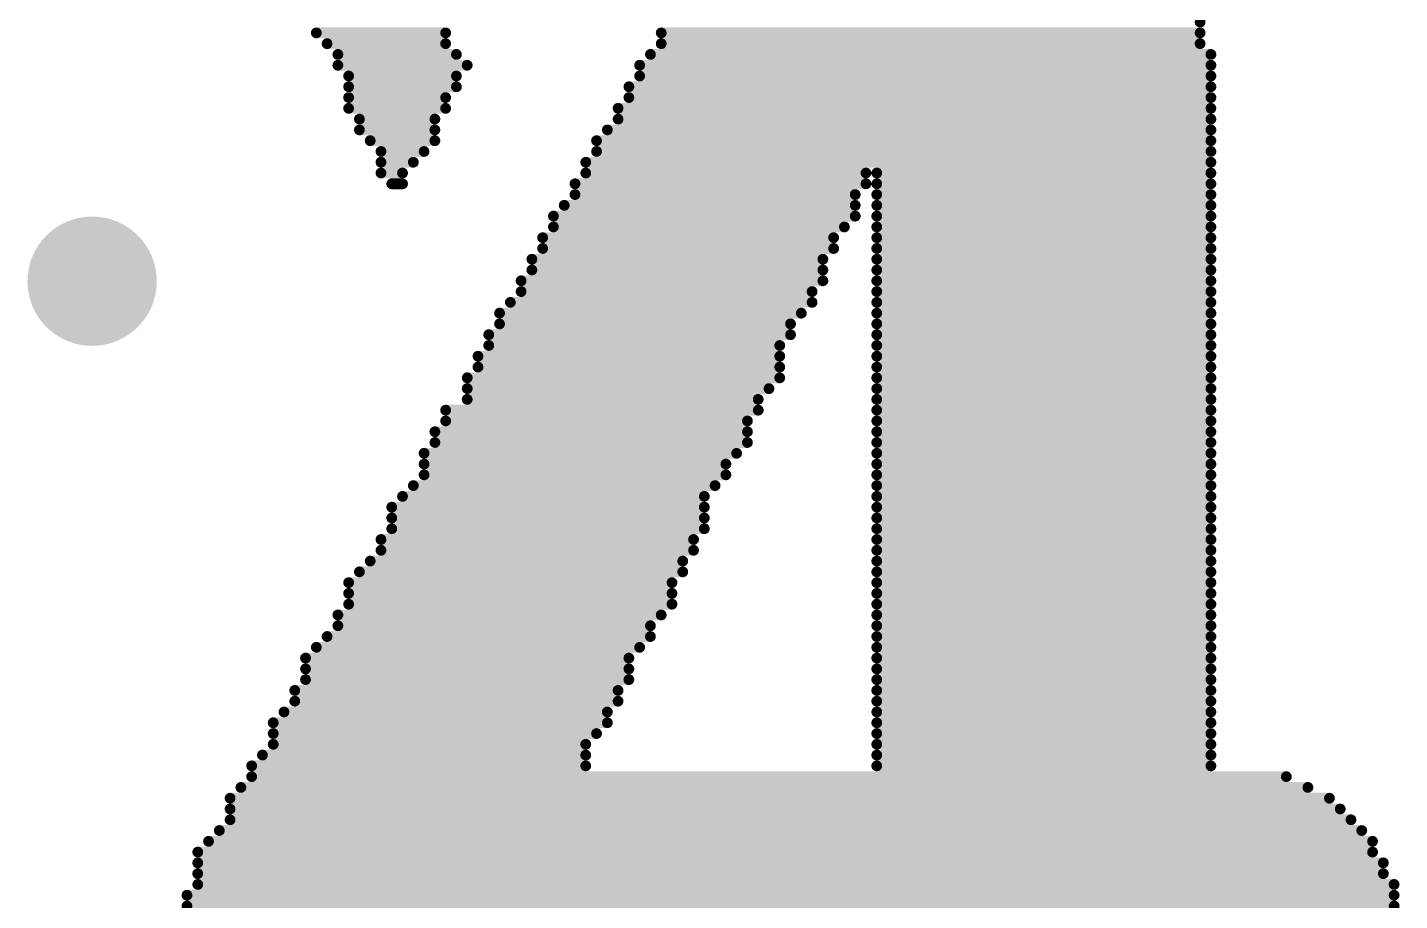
# Model space of a CAD drawing. Header units: inches. Extents: x 3.09 to 5.07, y 1.45 to 3.28.
# Drawn here: x 3.394 to 3.5213, y 1.5425 to 1.6235 of the extents above; entities that cross this region are included whole.
import ezdxf

# ---------------------------------------------------------------- set-up
doc = ezdxf.new("R2010")
doc.units = ezdxf.units.IN
doc.header["$MEASUREMENT"] = 0
doc.layers.add('TopOverlay', color=2, linetype='Continuous')
doc.layers.add('ViaHoleLayer', color=16, linetype='Continuous')

msp = doc.modelspace()

# ---------------------------------------------------------------- hatches: boundary and pattern name
at = {"layer": 'ViaHoleLayer'}
h = msp.add_hatch(color=16, dxfattribs=at)
edge = h.paths.add_edge_path()
edge.add_arc((3.4, 1.6), 0.006, 0, 360)
h = msp.add_hatch(color=16, dxfattribs=at)
edge = h.paths.add_edge_path()
edge.add_arc((3.48, 1.6), 0.006, 0, 360)

# ---------------------------------------------------------------- linework, layer by layer
at = {"layer": 'TopOverlay'}
for points in [[(3.50255, 1.62404, 0.0005, 0.0005, 1), (3.50305, 1.62404, 0.0005, 0.0005, 1)], [(3.42055, 1.62304, 0.0005, 0.0005, 1), (3.42105, 1.62304, 0.0005, 0.0005, 1)], [(3.43255, 1.62304, 0.0005, 0.0005, 1), (3.43305, 1.62304, 0.0005, 0.0005, 1)], [(3.45255, 1.62304, 0.0005, 0.0005, 1), (3.45305, 1.62304, 0.0005, 0.0005, 1)], [(3.50255, 1.62304, 0.0005, 0.0005, 1), (3.50305, 1.62304, 0.0005, 0.0005, 1)], [(3.42155, 1.62204, 0.0005, 0.0005, 1), (3.42205, 1.62204, 0.0005, 0.0005, 1)], [(3.43255, 1.62204, 0.0005, 0.0005, 1), (3.43305, 1.62204, 0.0005, 0.0005, 1)], [(3.45255, 1.62204, 0.0005, 0.0005, 1), (3.45305, 1.62204, 0.0005, 0.0005, 1)], [(3.50255, 1.62204, 0.0005, 0.0005, 1), (3.50305, 1.62204, 0.0005, 0.0005, 1)], [(3.42255, 1.62104, 0.0005, 0.0005, 1), (3.42305, 1.62104, 0.0005, 0.0005, 1)], [(3.43355, 1.62104, 0.0005, 0.0005, 1), (3.43405, 1.62104, 0.0005, 0.0005, 1)], [(3.45155, 1.62104, 0.0005, 0.0005, 1), (3.45205, 1.62104, 0.0005, 0.0005, 1)], [(3.50355, 1.62104, 0.0005, 0.0005, 1), (3.50405, 1.62104, 0.0005, 0.0005, 1)], [(3.42255, 1.62004, 0.0005, 0.0005, 1), (3.42305, 1.62004, 0.0005, 0.0005, 1)], [(3.42355, 1.61904, 0.0005, 0.0005, 1), (3.42405, 1.61904, 0.0005, 0.0005, 1)], [(3.43355, 1.61904, 0.0005, 0.0005, 1), (3.43405, 1.61904, 0.0005, 0.0005, 1)], [(3.43455, 1.62004, 0.0005, 0.0005, 1), (3.43505, 1.62004, 0.0005, 0.0005, 1)], [(3.45055, 1.62004, 0.0005, 0.0005, 1), (3.45105, 1.62004, 0.0005, 0.0005, 1)], [(3.45055, 1.61904, 0.0005, 0.0005, 1), (3.45105, 1.61904, 0.0005, 0.0005, 1)], [(3.50355, 1.62004, 0.0005, 0.0005, 1), (3.50405, 1.62004, 0.0005, 0.0005, 1)], [(3.50355, 1.61904, 0.0005, 0.0005, 1), (3.50405, 1.61904, 0.0005, 0.0005, 1)], [(3.42355, 1.61804, 0.0005, 0.0005, 1), (3.42405, 1.61804, 0.0005, 0.0005, 1)], [(3.43355, 1.61804, 0.0005, 0.0005, 1), (3.43405, 1.61804, 0.0005, 0.0005, 1)], [(3.44955, 1.61804, 0.0005, 0.0005, 1), (3.45005, 1.61804, 0.0005, 0.0005, 1)], [(3.50355, 1.61804, 0.0005, 0.0005, 1), (3.50405, 1.61804, 0.0005, 0.0005, 1)], [(3.42355, 1.61704, 0.0005, 0.0005, 1), (3.42405, 1.61704, 0.0005, 0.0005, 1)], [(3.43255, 1.61704, 0.0005, 0.0005, 1), (3.43305, 1.61704, 0.0005, 0.0005, 1)], [(3.44955, 1.61704, 0.0005, 0.0005, 1), (3.45005, 1.61704, 0.0005, 0.0005, 1)], [(3.50355, 1.61704, 0.0005, 0.0005, 1), (3.50405, 1.61704, 0.0005, 0.0005, 1)], [(3.42355, 1.61604, 0.0005, 0.0005, 1), (3.42405, 1.61604, 0.0005, 0.0005, 1)], [(3.42455, 1.61504, 0.0005, 0.0005, 1), (3.42505, 1.61504, 0.0005, 0.0005, 1)], [(3.43155, 1.61504, 0.0005, 0.0005, 1), (3.43205, 1.61504, 0.0005, 0.0005, 1)], [(3.43255, 1.61604, 0.0005, 0.0005, 1), (3.43305, 1.61604, 0.0005, 0.0005, 1)], [(3.44855, 1.61604, 0.0005, 0.0005, 1), (3.44905, 1.61604, 0.0005, 0.0005, 1)], [(3.44855, 1.61504, 0.0005, 0.0005, 1), (3.44905, 1.61504, 0.0005, 0.0005, 1)], [(3.50355, 1.61604, 0.0005, 0.0005, 1), (3.50405, 1.61604, 0.0005, 0.0005, 1)], [(3.50355, 1.61504, 0.0005, 0.0005, 1), (3.50405, 1.61504, 0.0005, 0.0005, 1)], [(3.42455, 1.61404, 0.0005, 0.0005, 1), (3.42505, 1.61404, 0.0005, 0.0005, 1)], [(3.43155, 1.61404, 0.0005, 0.0005, 1), (3.43205, 1.61404, 0.0005, 0.0005, 1)], [(3.44755, 1.61404, 0.0005, 0.0005, 1), (3.44805, 1.61404, 0.0005, 0.0005, 1)], [(3.50355, 1.61404, 0.0005, 0.0005, 1), (3.50405, 1.61404, 0.0005, 0.0005, 1)], [(3.42555, 1.61304, 0.0005, 0.0005, 1), (3.42605, 1.61304, 0.0005, 0.0005, 1)], [(3.43155, 1.61304, 0.0005, 0.0005, 1), (3.43205, 1.61304, 0.0005, 0.0005, 1)], [(3.44655, 1.61304, 0.0005, 0.0005, 1), (3.44705, 1.61304, 0.0005, 0.0005, 1)], [(3.50355, 1.61304, 0.0005, 0.0005, 1), (3.50405, 1.61304, 0.0005, 0.0005, 1)], [(3.42655, 1.61204, 0.0005, 0.0005, 1), (3.42705, 1.61204, 0.0005, 0.0005, 1)], [(3.43055, 1.61204, 0.0005, 0.0005, 1), (3.43105, 1.61204, 0.0005, 0.0005, 1)], [(3.44655, 1.61204, 0.0005, 0.0005, 1), (3.44705, 1.61204, 0.0005, 0.0005, 1)], [(3.50355, 1.61204, 0.0005, 0.0005, 1), (3.50405, 1.61204, 0.0005, 0.0005, 1)], [(3.42655, 1.61104, 0.0005, 0.0005, 1), (3.42705, 1.61104, 0.0005, 0.0005, 1)], [(3.42655, 1.61004, 0.0005, 0.0005, 1), (3.42705, 1.61004, 0.0005, 0.0005, 1)], [(3.42855, 1.61004, 0.0005, 0.0005, 1), (3.42905, 1.61004, 0.0005, 0.0005, 1)], [(3.42955, 1.61104, 0.0005, 0.0005, 1), (3.43005, 1.61104, 0.0005, 0.0005, 1)], [(3.44555, 1.61104, 0.0005, 0.0005, 1), (3.44605, 1.61104, 0.0005, 0.0005, 1)], [(3.44555, 1.61004, 0.0005, 0.0005, 1), (3.44605, 1.61004, 0.0005, 0.0005, 1)], [(3.47155, 1.61004, 0.0005, 0.0005, 1), (3.47205, 1.61004, 0.0005, 0.0005, 1)], [(3.47255, 1.61004, 0.0005, 0.0005, 1), (3.47305, 1.61004, 0.0005, 0.0005, 1)], [(3.50355, 1.61104, 0.0005, 0.0005, 1), (3.50405, 1.61104, 0.0005, 0.0005, 1)], [(3.50355, 1.61004, 0.0005, 0.0005, 1), (3.50405, 1.61004, 0.0005, 0.0005, 1)], [(3.42755, 1.60904, 0.0005, 0.0005, 1), (3.42805, 1.60904, 0.0005, 0.0005, 1)], [(3.42855, 1.60904, 0.0005, 0.0005, 1), (3.42905, 1.60904, 0.0005, 0.0005, 1)], [(3.44455, 1.60904, 0.0005, 0.0005, 1), (3.44505, 1.60904, 0.0005, 0.0005, 1)], [(3.47155, 1.60904, 0.0005, 0.0005, 1), (3.47205, 1.60904, 0.0005, 0.0005, 1)], [(3.47255, 1.60904, 0.0005, 0.0005, 1), (3.47305, 1.60904, 0.0005, 0.0005, 1)], [(3.50355, 1.60904, 0.0005, 0.0005, 1), (3.50405, 1.60904, 0.0005, 0.0005, 1)], [(3.44455, 1.60804, 0.0005, 0.0005, 1), (3.44505, 1.60804, 0.0005, 0.0005, 1)], [(3.47055, 1.60804, 0.0005, 0.0005, 1), (3.47105, 1.60804, 0.0005, 0.0005, 1)], [(3.47255, 1.60804, 0.0005, 0.0005, 1), (3.47305, 1.60804, 0.0005, 0.0005, 1)], [(3.50355, 1.60804, 0.0005, 0.0005, 1), (3.50405, 1.60804, 0.0005, 0.0005, 1)], [(3.44355, 1.60704, 0.0005, 0.0005, 1), (3.44405, 1.60704, 0.0005, 0.0005, 1)], [(3.47055, 1.60704, 0.0005, 0.0005, 1), (3.47105, 1.60704, 0.0005, 0.0005, 1)], [(3.47255, 1.60704, 0.0005, 0.0005, 1), (3.47305, 1.60704, 0.0005, 0.0005, 1)], [(3.50355, 1.60704, 0.0005, 0.0005, 1), (3.50405, 1.60704, 0.0005, 0.0005, 1)], [(3.44255, 1.60604, 0.0005, 0.0005, 1), (3.44305, 1.60604, 0.0005, 0.0005, 1)], [(3.44255, 1.60504, 0.0005, 0.0005, 1), (3.44305, 1.60504, 0.0005, 0.0005, 1)], [(3.46955, 1.60504, 0.0005, 0.0005, 1), (3.47005, 1.60504, 0.0005, 0.0005, 1)], [(3.47055, 1.60604, 0.0005, 0.0005, 1), (3.47105, 1.60604, 0.0005, 0.0005, 1)], [(3.47255, 1.60604, 0.0005, 0.0005, 1), (3.47305, 1.60604, 0.0005, 0.0005, 1)], [(3.47255, 1.60504, 0.0005, 0.0005, 1), (3.47305, 1.60504, 0.0005, 0.0005, 1)], [(3.50355, 1.60604, 0.0005, 0.0005, 1), (3.50405, 1.60604, 0.0005, 0.0005, 1)], [(3.50355, 1.60504, 0.0005, 0.0005, 1), (3.50405, 1.60504, 0.0005, 0.0005, 1)], [(3.44155, 1.60404, 0.0005, 0.0005, 1), (3.44205, 1.60404, 0.0005, 0.0005, 1)], [(3.46855, 1.60404, 0.0005, 0.0005, 1), (3.46905, 1.60404, 0.0005, 0.0005, 1)], [(3.47255, 1.60404, 0.0005, 0.0005, 1), (3.47305, 1.60404, 0.0005, 0.0005, 1)], [(3.50355, 1.60404, 0.0005, 0.0005, 1), (3.50405, 1.60404, 0.0005, 0.0005, 1)], [(3.44155, 1.60304, 0.0005, 0.0005, 1), (3.44205, 1.60304, 0.0005, 0.0005, 1)], [(3.46855, 1.60304, 0.0005, 0.0005, 1), (3.46905, 1.60304, 0.0005, 0.0005, 1)], [(3.47255, 1.60304, 0.0005, 0.0005, 1), (3.47305, 1.60304, 0.0005, 0.0005, 1)], [(3.50355, 1.60304, 0.0005, 0.0005, 1), (3.50405, 1.60304, 0.0005, 0.0005, 1)], [(3.44055, 1.60204, 0.0005, 0.0005, 1), (3.44105, 1.60204, 0.0005, 0.0005, 1)], [(3.44055, 1.60104, 0.0005, 0.0005, 1), (3.44105, 1.60104, 0.0005, 0.0005, 1)], [(3.46755, 1.60204, 0.0005, 0.0005, 1), (3.46805, 1.60204, 0.0005, 0.0005, 1)], [(3.46755, 1.60104, 0.0005, 0.0005, 1), (3.46805, 1.60104, 0.0005, 0.0005, 1)], [(3.47255, 1.60204, 0.0005, 0.0005, 1), (3.47305, 1.60204, 0.0005, 0.0005, 1)], [(3.47255, 1.60104, 0.0005, 0.0005, 1), (3.47305, 1.60104, 0.0005, 0.0005, 1)], [(3.50355, 1.60204, 0.0005, 0.0005, 1), (3.50405, 1.60204, 0.0005, 0.0005, 1)], [(3.50355, 1.60104, 0.0005, 0.0005, 1), (3.50405, 1.60104, 0.0005, 0.0005, 1)], [(3.43955, 1.60004, 0.0005, 0.0005, 1), (3.44005, 1.60004, 0.0005, 0.0005, 1)], [(3.46755, 1.60004, 0.0005, 0.0005, 1), (3.46805, 1.60004, 0.0005, 0.0005, 1)], [(3.47255, 1.60004, 0.0005, 0.0005, 1), (3.47305, 1.60004, 0.0005, 0.0005, 1)], [(3.50355, 1.60004, 0.0005, 0.0005, 1), (3.50405, 1.60004, 0.0005, 0.0005, 1)], [(3.43955, 1.59904, 0.0005, 0.0005, 1), (3.44005, 1.59904, 0.0005, 0.0005, 1)], [(3.46655, 1.59904, 0.0005, 0.0005, 1), (3.46705, 1.59904, 0.0005, 0.0005, 1)], [(3.47255, 1.59904, 0.0005, 0.0005, 1), (3.47305, 1.59904, 0.0005, 0.0005, 1)], [(3.50355, 1.59904, 0.0005, 0.0005, 1), (3.50405, 1.59904, 0.0005, 0.0005, 1)], [(3.43855, 1.59804, 0.0005, 0.0005, 1), (3.43905, 1.59804, 0.0005, 0.0005, 1)], [(3.46655, 1.59804, 0.0005, 0.0005, 1), (3.46705, 1.59804, 0.0005, 0.0005, 1)], [(3.47255, 1.59804, 0.0005, 0.0005, 1), (3.47305, 1.59804, 0.0005, 0.0005, 1)], [(3.50355, 1.59804, 0.0005, 0.0005, 1), (3.50405, 1.59804, 0.0005, 0.0005, 1)], [(3.43755, 1.59704, 0.0005, 0.0005, 1), (3.43805, 1.59704, 0.0005, 0.0005, 1)], [(3.43755, 1.59604, 0.0005, 0.0005, 1), (3.43805, 1.59604, 0.0005, 0.0005, 1)], [(3.46455, 1.59604, 0.0005, 0.0005, 1), (3.46505, 1.59604, 0.0005, 0.0005, 1)], [(3.46555, 1.59704, 0.0005, 0.0005, 1), (3.46605, 1.59704, 0.0005, 0.0005, 1)], [(3.47255, 1.59704, 0.0005, 0.0005, 1), (3.47305, 1.59704, 0.0005, 0.0005, 1)], [(3.47255, 1.59604, 0.0005, 0.0005, 1), (3.47305, 1.59604, 0.0005, 0.0005, 1)], [(3.50355, 1.59704, 0.0005, 0.0005, 1), (3.50405, 1.59704, 0.0005, 0.0005, 1)], [(3.50355, 1.59604, 0.0005, 0.0005, 1), (3.50405, 1.59604, 0.0005, 0.0005, 1)], [(3.43655, 1.59504, 0.0005, 0.0005, 1), (3.43705, 1.59504, 0.0005, 0.0005, 1)], [(3.46455, 1.59504, 0.0005, 0.0005, 1), (3.46505, 1.59504, 0.0005, 0.0005, 1)], [(3.47255, 1.59504, 0.0005, 0.0005, 1), (3.47305, 1.59504, 0.0005, 0.0005, 1)], [(3.50355, 1.59504, 0.0005, 0.0005, 1), (3.50405, 1.59504, 0.0005, 0.0005, 1)], [(3.43655, 1.59404, 0.0005, 0.0005, 1), (3.43705, 1.59404, 0.0005, 0.0005, 1)], [(3.46355, 1.59404, 0.0005, 0.0005, 1), (3.46405, 1.59404, 0.0005, 0.0005, 1)], [(3.47255, 1.59404, 0.0005, 0.0005, 1), (3.47305, 1.59404, 0.0005, 0.0005, 1)], [(3.50355, 1.59404, 0.0005, 0.0005, 1), (3.50405, 1.59404, 0.0005, 0.0005, 1)], [(3.43555, 1.59304, 0.0005, 0.0005, 1), (3.43605, 1.59304, 0.0005, 0.0005, 1)], [(3.46355, 1.59304, 0.0005, 0.0005, 1), (3.46405, 1.59304, 0.0005, 0.0005, 1)], [(3.47255, 1.59304, 0.0005, 0.0005, 1), (3.47305, 1.59304, 0.0005, 0.0005, 1)], [(3.50355, 1.59304, 0.0005, 0.0005, 1), (3.50405, 1.59304, 0.0005, 0.0005, 1)], [(3.43455, 1.59104, 0.0005, 0.0005, 1), (3.43505, 1.59104, 0.0005, 0.0005, 1)], [(3.43555, 1.59204, 0.0005, 0.0005, 1), (3.43605, 1.59204, 0.0005, 0.0005, 1)], [(3.46355, 1.59204, 0.0005, 0.0005, 1), (3.46405, 1.59204, 0.0005, 0.0005, 1)], [(3.46355, 1.59104, 0.0005, 0.0005, 1), (3.46405, 1.59104, 0.0005, 0.0005, 1)], [(3.47255, 1.59204, 0.0005, 0.0005, 1), (3.47305, 1.59204, 0.0005, 0.0005, 1)], [(3.47255, 1.59104, 0.0005, 0.0005, 1), (3.47305, 1.59104, 0.0005, 0.0005, 1)], [(3.50355, 1.59204, 0.0005, 0.0005, 1), (3.50405, 1.59204, 0.0005, 0.0005, 1)], [(3.50355, 1.59104, 0.0005, 0.0005, 1), (3.50405, 1.59104, 0.0005, 0.0005, 1)], [(3.43455, 1.59004, 0.0005, 0.0005, 1), (3.43505, 1.59004, 0.0005, 0.0005, 1)], [(3.46255, 1.59004, 0.0005, 0.0005, 1), (3.46305, 1.59004, 0.0005, 0.0005, 1)], [(3.47255, 1.59004, 0.0005, 0.0005, 1), (3.47305, 1.59004, 0.0005, 0.0005, 1)], [(3.50355, 1.59004, 0.0005, 0.0005, 1), (3.50405, 1.59004, 0.0005, 0.0005, 1)], [(3.43455, 1.58904, 0.0005, 0.0005, 1), (3.43505, 1.58904, 0.0005, 0.0005, 1)], [(3.46155, 1.58904, 0.0005, 0.0005, 1), (3.46205, 1.58904, 0.0005, 0.0005, 1)], [(3.47255, 1.58904, 0.0005, 0.0005, 1), (3.47305, 1.58904, 0.0005, 0.0005, 1)], [(3.50355, 1.58904, 0.0005, 0.0005, 1), (3.50405, 1.58904, 0.0005, 0.0005, 1)], [(3.43255, 1.58804, 0.0005, 0.0005, 1), (3.43305, 1.58804, 0.0005, 0.0005, 1)], [(3.43255, 1.58704, 0.0005, 0.0005, 1), (3.43305, 1.58704, 0.0005, 0.0005, 1)], [(3.46055, 1.58704, 0.0005, 0.0005, 1), (3.46105, 1.58704, 0.0005, 0.0005, 1)], [(3.46155, 1.58804, 0.0005, 0.0005, 1), (3.46205, 1.58804, 0.0005, 0.0005, 1)], [(3.47255, 1.58804, 0.0005, 0.0005, 1), (3.47305, 1.58804, 0.0005, 0.0005, 1)], [(3.47255, 1.58704, 0.0005, 0.0005, 1), (3.47305, 1.58704, 0.0005, 0.0005, 1)], [(3.50355, 1.58804, 0.0005, 0.0005, 1), (3.50405, 1.58804, 0.0005, 0.0005, 1)], [(3.50355, 1.58704, 0.0005, 0.0005, 1), (3.50405, 1.58704, 0.0005, 0.0005, 1)], [(3.43155, 1.58604, 0.0005, 0.0005, 1), (3.43205, 1.58604, 0.0005, 0.0005, 1)], [(3.46055, 1.58604, 0.0005, 0.0005, 1), (3.46105, 1.58604, 0.0005, 0.0005, 1)], [(3.47255, 1.58604, 0.0005, 0.0005, 1), (3.47305, 1.58604, 0.0005, 0.0005, 1)], [(3.50355, 1.58604, 0.0005, 0.0005, 1), (3.50405, 1.58604, 0.0005, 0.0005, 1)], [(3.43155, 1.58504, 0.0005, 0.0005, 1), (3.43205, 1.58504, 0.0005, 0.0005, 1)], [(3.46055, 1.58504, 0.0005, 0.0005, 1), (3.46105, 1.58504, 0.0005, 0.0005, 1)], [(3.47255, 1.58504, 0.0005, 0.0005, 1), (3.47305, 1.58504, 0.0005, 0.0005, 1)], [(3.50355, 1.58504, 0.0005, 0.0005, 1), (3.50405, 1.58504, 0.0005, 0.0005, 1)], [(3.43055, 1.58404, 0.0005, 0.0005, 1), (3.43105, 1.58404, 0.0005, 0.0005, 1)], [(3.45955, 1.58404, 0.0005, 0.0005, 1), (3.46005, 1.58404, 0.0005, 0.0005, 1)], [(3.47255, 1.58404, 0.0005, 0.0005, 1), (3.47305, 1.58404, 0.0005, 0.0005, 1)], [(3.50355, 1.58404, 0.0005, 0.0005, 1), (3.50405, 1.58404, 0.0005, 0.0005, 1)], [(3.43055, 1.58304, 0.0005, 0.0005, 1), (3.43105, 1.58304, 0.0005, 0.0005, 1)], [(3.43055, 1.58204, 0.0005, 0.0005, 1), (3.43105, 1.58204, 0.0005, 0.0005, 1)], [(3.45855, 1.58304, 0.0005, 0.0005, 1), (3.45905, 1.58304, 0.0005, 0.0005, 1)], [(3.45855, 1.58204, 0.0005, 0.0005, 1), (3.45905, 1.58204, 0.0005, 0.0005, 1)], [(3.47255, 1.58304, 0.0005, 0.0005, 1), (3.47305, 1.58304, 0.0005, 0.0005, 1)], [(3.47255, 1.58204, 0.0005, 0.0005, 1), (3.47305, 1.58204, 0.0005, 0.0005, 1)], [(3.50355, 1.58304, 0.0005, 0.0005, 1), (3.50405, 1.58304, 0.0005, 0.0005, 1)], [(3.50355, 1.58204, 0.0005, 0.0005, 1), (3.50405, 1.58204, 0.0005, 0.0005, 1)], [(3.42955, 1.58104, 0.0005, 0.0005, 1), (3.43005, 1.58104, 0.0005, 0.0005, 1)], [(3.45755, 1.58104, 0.0005, 0.0005, 1), (3.45805, 1.58104, 0.0005, 0.0005, 1)], [(3.47255, 1.58104, 0.0005, 0.0005, 1), (3.47305, 1.58104, 0.0005, 0.0005, 1)], [(3.50355, 1.58104, 0.0005, 0.0005, 1), (3.50405, 1.58104, 0.0005, 0.0005, 1)], [(3.42855, 1.58004, 0.0005, 0.0005, 1), (3.42905, 1.58004, 0.0005, 0.0005, 1)], [(3.45655, 1.58004, 0.0005, 0.0005, 1), (3.45705, 1.58004, 0.0005, 0.0005, 1)], [(3.47255, 1.58004, 0.0005, 0.0005, 1), (3.47305, 1.58004, 0.0005, 0.0005, 1)], [(3.50355, 1.58004, 0.0005, 0.0005, 1), (3.50405, 1.58004, 0.0005, 0.0005, 1)], [(3.42755, 1.57904, 0.0005, 0.0005, 1), (3.42805, 1.57904, 0.0005, 0.0005, 1)], [(3.45655, 1.57904, 0.0005, 0.0005, 1), (3.45705, 1.57904, 0.0005, 0.0005, 1)], [(3.47255, 1.57904, 0.0005, 0.0005, 1), (3.47305, 1.57904, 0.0005, 0.0005, 1)], [(3.50355, 1.57904, 0.0005, 0.0005, 1), (3.50405, 1.57904, 0.0005, 0.0005, 1)], [(3.42755, 1.57804, 0.0005, 0.0005, 1), (3.42805, 1.57804, 0.0005, 0.0005, 1)], [(3.42755, 1.57704, 0.0005, 0.0005, 1), (3.42805, 1.57704, 0.0005, 0.0005, 1)], [(3.45655, 1.57804, 0.0005, 0.0005, 1), (3.45705, 1.57804, 0.0005, 0.0005, 1)], [(3.45655, 1.57704, 0.0005, 0.0005, 1), (3.45705, 1.57704, 0.0005, 0.0005, 1)], [(3.47255, 1.57804, 0.0005, 0.0005, 1), (3.47305, 1.57804, 0.0005, 0.0005, 1)], [(3.47255, 1.57704, 0.0005, 0.0005, 1), (3.47305, 1.57704, 0.0005, 0.0005, 1)], [(3.50355, 1.57804, 0.0005, 0.0005, 1), (3.50405, 1.57804, 0.0005, 0.0005, 1)], [(3.50355, 1.57704, 0.0005, 0.0005, 1), (3.50405, 1.57704, 0.0005, 0.0005, 1)], [(3.42655, 1.57604, 0.0005, 0.0005, 1), (3.42705, 1.57604, 0.0005, 0.0005, 1)], [(3.45555, 1.57604, 0.0005, 0.0005, 1), (3.45605, 1.57604, 0.0005, 0.0005, 1)], [(3.47255, 1.57604, 0.0005, 0.0005, 1), (3.47305, 1.57604, 0.0005, 0.0005, 1)], [(3.50355, 1.57604, 0.0005, 0.0005, 1), (3.50405, 1.57604, 0.0005, 0.0005, 1)], [(3.42655, 1.57504, 0.0005, 0.0005, 1), (3.42705, 1.57504, 0.0005, 0.0005, 1)], [(3.45555, 1.57504, 0.0005, 0.0005, 1), (3.45605, 1.57504, 0.0005, 0.0005, 1)], [(3.47255, 1.57504, 0.0005, 0.0005, 1), (3.47305, 1.57504, 0.0005, 0.0005, 1)], [(3.50355, 1.57504, 0.0005, 0.0005, 1), (3.50405, 1.57504, 0.0005, 0.0005, 1)], [(3.42455, 1.57304, 0.0005, 0.0005, 1), (3.42505, 1.57304, 0.0005, 0.0005, 1)], [(3.42555, 1.57404, 0.0005, 0.0005, 1), (3.42605, 1.57404, 0.0005, 0.0005, 1)], [(3.45455, 1.57404, 0.0005, 0.0005, 1), (3.45505, 1.57404, 0.0005, 0.0005, 1)], [(3.45455, 1.57304, 0.0005, 0.0005, 1), (3.45505, 1.57304, 0.0005, 0.0005, 1)], [(3.47255, 1.57404, 0.0005, 0.0005, 1), (3.47305, 1.57404, 0.0005, 0.0005, 1)], [(3.47255, 1.57304, 0.0005, 0.0005, 1), (3.47305, 1.57304, 0.0005, 0.0005, 1)], [(3.50355, 1.57404, 0.0005, 0.0005, 1), (3.50405, 1.57404, 0.0005, 0.0005, 1)], [(3.50355, 1.57304, 0.0005, 0.0005, 1), (3.50405, 1.57304, 0.0005, 0.0005, 1)], [(3.42355, 1.57204, 0.0005, 0.0005, 1), (3.42405, 1.57204, 0.0005, 0.0005, 1)], [(3.45355, 1.57204, 0.0005, 0.0005, 1), (3.45405, 1.57204, 0.0005, 0.0005, 1)], [(3.47255, 1.57204, 0.0005, 0.0005, 1), (3.47305, 1.57204, 0.0005, 0.0005, 1)], [(3.50355, 1.57204, 0.0005, 0.0005, 1), (3.50405, 1.57204, 0.0005, 0.0005, 1)], [(3.42355, 1.57104, 0.0005, 0.0005, 1), (3.42405, 1.57104, 0.0005, 0.0005, 1)], [(3.45355, 1.57104, 0.0005, 0.0005, 1), (3.45405, 1.57104, 0.0005, 0.0005, 1)], [(3.47255, 1.57104, 0.0005, 0.0005, 1), (3.47305, 1.57104, 0.0005, 0.0005, 1)], [(3.50355, 1.57104, 0.0005, 0.0005, 1), (3.50405, 1.57104, 0.0005, 0.0005, 1)], [(3.42355, 1.57004, 0.0005, 0.0005, 1), (3.42405, 1.57004, 0.0005, 0.0005, 1)], [(3.45355, 1.57004, 0.0005, 0.0005, 1), (3.45405, 1.57004, 0.0005, 0.0005, 1)], [(3.47255, 1.57004, 0.0005, 0.0005, 1), (3.47305, 1.57004, 0.0005, 0.0005, 1)], [(3.50355, 1.57004, 0.0005, 0.0005, 1), (3.50405, 1.57004, 0.0005, 0.0005, 1)], [(3.42255, 1.56904, 0.0005, 0.0005, 1), (3.42305, 1.56904, 0.0005, 0.0005, 1)], [(3.42255, 1.56804, 0.0005, 0.0005, 1), (3.42305, 1.56804, 0.0005, 0.0005, 1)], [(3.45155, 1.56804, 0.0005, 0.0005, 1), (3.45205, 1.56804, 0.0005, 0.0005, 1)], [(3.45255, 1.56904, 0.0005, 0.0005, 1), (3.45305, 1.56904, 0.0005, 0.0005, 1)], [(3.47255, 1.56904, 0.0005, 0.0005, 1), (3.47305, 1.56904, 0.0005, 0.0005, 1)], [(3.47255, 1.56804, 0.0005, 0.0005, 1), (3.47305, 1.56804, 0.0005, 0.0005, 1)], [(3.50355, 1.56904, 0.0005, 0.0005, 1), (3.50405, 1.56904, 0.0005, 0.0005, 1)], [(3.50355, 1.56804, 0.0005, 0.0005, 1), (3.50405, 1.56804, 0.0005, 0.0005, 1)], [(3.42155, 1.56704, 0.0005, 0.0005, 1), (3.42205, 1.56704, 0.0005, 0.0005, 1)], [(3.45155, 1.56704, 0.0005, 0.0005, 1), (3.45205, 1.56704, 0.0005, 0.0005, 1)], [(3.47255, 1.56704, 0.0005, 0.0005, 1), (3.47305, 1.56704, 0.0005, 0.0005, 1)], [(3.50355, 1.56704, 0.0005, 0.0005, 1), (3.50405, 1.56704, 0.0005, 0.0005, 1)], [(3.42055, 1.56604, 0.0005, 0.0005, 1), (3.42105, 1.56604, 0.0005, 0.0005, 1)], [(3.45055, 1.56604, 0.0005, 0.0005, 1), (3.45105, 1.56604, 0.0005, 0.0005, 1)], [(3.47255, 1.56604, 0.0005, 0.0005, 1), (3.47305, 1.56604, 0.0005, 0.0005, 1)], [(3.50355, 1.56604, 0.0005, 0.0005, 1), (3.50405, 1.56604, 0.0005, 0.0005, 1)], [(3.41955, 1.56504, 0.0005, 0.0005, 1), (3.42005, 1.56504, 0.0005, 0.0005, 1)], [(3.44955, 1.56504, 0.0005, 0.0005, 1), (3.45005, 1.56504, 0.0005, 0.0005, 1)], [(3.47255, 1.56504, 0.0005, 0.0005, 1), (3.47305, 1.56504, 0.0005, 0.0005, 1)], [(3.50355, 1.56504, 0.0005, 0.0005, 1), (3.50405, 1.56504, 0.0005, 0.0005, 1)], [(3.41955, 1.56404, 0.0005, 0.0005, 1), (3.42005, 1.56404, 0.0005, 0.0005, 1)], [(3.41955, 1.56304, 0.0005, 0.0005, 1), (3.42005, 1.56304, 0.0005, 0.0005, 1)], [(3.44955, 1.56404, 0.0005, 0.0005, 1), (3.45005, 1.56404, 0.0005, 0.0005, 1)], [(3.44955, 1.56304, 0.0005, 0.0005, 1), (3.45005, 1.56304, 0.0005, 0.0005, 1)], [(3.47255, 1.56404, 0.0005, 0.0005, 1), (3.47305, 1.56404, 0.0005, 0.0005, 1)], [(3.47255, 1.56304, 0.0005, 0.0005, 1), (3.47305, 1.56304, 0.0005, 0.0005, 1)], [(3.50355, 1.56404, 0.0005, 0.0005, 1), (3.50405, 1.56404, 0.0005, 0.0005, 1)], [(3.50355, 1.56304, 0.0005, 0.0005, 1), (3.50405, 1.56304, 0.0005, 0.0005, 1)], [(3.41855, 1.56204, 0.0005, 0.0005, 1), (3.41905, 1.56204, 0.0005, 0.0005, 1)], [(3.44855, 1.56204, 0.0005, 0.0005, 1), (3.44905, 1.56204, 0.0005, 0.0005, 1)], [(3.47255, 1.56204, 0.0005, 0.0005, 1), (3.47305, 1.56204, 0.0005, 0.0005, 1)], [(3.50355, 1.56204, 0.0005, 0.0005, 1), (3.50405, 1.56204, 0.0005, 0.0005, 1)], [(3.41855, 1.56104, 0.0005, 0.0005, 1), (3.41905, 1.56104, 0.0005, 0.0005, 1)], [(3.44855, 1.56104, 0.0005, 0.0005, 1), (3.44905, 1.56104, 0.0005, 0.0005, 1)], [(3.47255, 1.56104, 0.0005, 0.0005, 1), (3.47305, 1.56104, 0.0005, 0.0005, 1)], [(3.50355, 1.56104, 0.0005, 0.0005, 1), (3.50405, 1.56104, 0.0005, 0.0005, 1)], [(3.41655, 1.55904, 0.0005, 0.0005, 1), (3.41705, 1.55904, 0.0005, 0.0005, 1)], [(3.41755, 1.56004, 0.0005, 0.0005, 1), (3.41805, 1.56004, 0.0005, 0.0005, 1)], [(3.44755, 1.56004, 0.0005, 0.0005, 1), (3.44805, 1.56004, 0.0005, 0.0005, 1)], [(3.44755, 1.55904, 0.0005, 0.0005, 1), (3.44805, 1.55904, 0.0005, 0.0005, 1)], [(3.47255, 1.56004, 0.0005, 0.0005, 1), (3.47305, 1.56004, 0.0005, 0.0005, 1)], [(3.47255, 1.55904, 0.0005, 0.0005, 1), (3.47305, 1.55904, 0.0005, 0.0005, 1)], [(3.50355, 1.56004, 0.0005, 0.0005, 1), (3.50405, 1.56004, 0.0005, 0.0005, 1)], [(3.50355, 1.55904, 0.0005, 0.0005, 1), (3.50405, 1.55904, 0.0005, 0.0005, 1)], [(3.41655, 1.55804, 0.0005, 0.0005, 1), (3.41705, 1.55804, 0.0005, 0.0005, 1)], [(3.44655, 1.55804, 0.0005, 0.0005, 1), (3.44705, 1.55804, 0.0005, 0.0005, 1)], [(3.47255, 1.55804, 0.0005, 0.0005, 1), (3.47305, 1.55804, 0.0005, 0.0005, 1)], [(3.50355, 1.55804, 0.0005, 0.0005, 1), (3.50405, 1.55804, 0.0005, 0.0005, 1)], [(3.41655, 1.55704, 0.0005, 0.0005, 1), (3.41705, 1.55704, 0.0005, 0.0005, 1)], [(3.44555, 1.55704, 0.0005, 0.0005, 1), (3.44605, 1.55704, 0.0005, 0.0005, 1)], [(3.47255, 1.55704, 0.0005, 0.0005, 1), (3.47305, 1.55704, 0.0005, 0.0005, 1)], [(3.50355, 1.55704, 0.0005, 0.0005, 1), (3.50405, 1.55704, 0.0005, 0.0005, 1)], [(3.41555, 1.55604, 0.0005, 0.0005, 1), (3.41605, 1.55604, 0.0005, 0.0005, 1)], [(3.44555, 1.55604, 0.0005, 0.0005, 1), (3.44605, 1.55604, 0.0005, 0.0005, 1)], [(3.47255, 1.55604, 0.0005, 0.0005, 1), (3.47305, 1.55604, 0.0005, 0.0005, 1)], [(3.50355, 1.55604, 0.0005, 0.0005, 1), (3.50405, 1.55604, 0.0005, 0.0005, 1)], [(3.41455, 1.55504, 0.0005, 0.0005, 1), (3.41505, 1.55504, 0.0005, 0.0005, 1)], [(3.41455, 1.55404, 0.0005, 0.0005, 1), (3.41505, 1.55404, 0.0005, 0.0005, 1)], [(3.44555, 1.55504, 0.0005, 0.0005, 1), (3.44605, 1.55504, 0.0005, 0.0005, 1)], [(3.47255, 1.55504, 0.0005, 0.0005, 1), (3.47305, 1.55504, 0.0005, 0.0005, 1)], [(3.50355, 1.55504, 0.0005, 0.0005, 1), (3.50405, 1.55504, 0.0005, 0.0005, 1)], [(3.51055, 1.55404, 0.0005, 0.0005, 1), (3.51105, 1.55404, 0.0005, 0.0005, 1)], [(3.41355, 1.55304, 0.0005, 0.0005, 1), (3.41405, 1.55304, 0.0005, 0.0005, 1)], [(3.51255, 1.55304, 0.0005, 0.0005, 1), (3.51305, 1.55304, 0.0005, 0.0005, 1)], [(3.41255, 1.55204, 0.0005, 0.0005, 1), (3.41305, 1.55204, 0.0005, 0.0005, 1)], [(3.51455, 1.55204, 0.0005, 0.0005, 1), (3.51505, 1.55204, 0.0005, 0.0005, 1)], [(3.41255, 1.55104, 0.0005, 0.0005, 1), (3.41305, 1.55104, 0.0005, 0.0005, 1)], [(3.51555, 1.55104, 0.0005, 0.0005, 1), (3.51605, 1.55104, 0.0005, 0.0005, 1)], [(3.41155, 1.54904, 0.0005, 0.0005, 1), (3.41205, 1.54904, 0.0005, 0.0005, 1)], [(3.41255, 1.55004, 0.0005, 0.0005, 1), (3.41305, 1.55004, 0.0005, 0.0005, 1)], [(3.51655, 1.55004, 0.0005, 0.0005, 1), (3.51705, 1.55004, 0.0005, 0.0005, 1)], [(3.51755, 1.54904, 0.0005, 0.0005, 1), (3.51805, 1.54904, 0.0005, 0.0005, 1)], [(3.41055, 1.54804, 0.0005, 0.0005, 1), (3.41105, 1.54804, 0.0005, 0.0005, 1)], [(3.51855, 1.54804, 0.0005, 0.0005, 1), (3.51905, 1.54804, 0.0005, 0.0005, 1)], [(3.40955, 1.54704, 0.0005, 0.0005, 1), (3.41005, 1.54704, 0.0005, 0.0005, 1)], [(3.51855, 1.54704, 0.0005, 0.0005, 1), (3.51905, 1.54704, 0.0005, 0.0005, 1)], [(3.40955, 1.54604, 0.0005, 0.0005, 1), (3.41005, 1.54604, 0.0005, 0.0005, 1)], [(3.40955, 1.54504, 0.0005, 0.0005, 1), (3.41005, 1.54504, 0.0005, 0.0005, 1)], [(3.51955, 1.54604, 0.0005, 0.0005, 1), (3.52005, 1.54604, 0.0005, 0.0005, 1)], [(3.51955, 1.54504, 0.0005, 0.0005, 1), (3.52005, 1.54504, 0.0005, 0.0005, 1)], [(3.40955, 1.54404, 0.0005, 0.0005, 1), (3.41005, 1.54404, 0.0005, 0.0005, 1)], [(3.52055, 1.54404, 0.0005, 0.0005, 1), (3.52105, 1.54404, 0.0005, 0.0005, 1)], [(3.40855, 1.54304, 0.0005, 0.0005, 1), (3.40905, 1.54304, 0.0005, 0.0005, 1)], [(3.52055, 1.54304, 0.0005, 0.0005, 1), (3.52105, 1.54304, 0.0005, 0.0005, 1)], [(3.40855, 1.54204, 0.0005, 0.0005, 1), (3.40905, 1.54204, 0.0005, 0.0005, 1)], [(3.52055, 1.54204, 0.0005, 0.0005, 1), (3.52105, 1.54204, 0.0005, 0.0005, 1)]]:
    msp.add_lwpolyline(points, format="xyseb", close=True, dxfattribs=at)
for points in [[(3.4208, 1.62304, 0.001, 0.001, 0), (3.4328, 1.62304, 0.001, 0.001, 0)], [(3.4528, 1.62304, 0.001, 0.001, 0), (3.5028, 1.62304, 0.001, 0.001, 0)], [(3.4218, 1.62204, 0.001, 0.001, 0), (3.4328, 1.62204, 0.001, 0.001, 0)], [(3.4528, 1.62204, 0.001, 0.001, 0), (3.5028, 1.62204, 0.001, 0.001, 0)], [(3.4228, 1.62104, 0.001, 0.001, 0), (3.4338, 1.62104, 0.001, 0.001, 0)], [(3.4518, 1.62104, 0.001, 0.001, 0), (3.5038, 1.62104, 0.001, 0.001, 0)], [(3.4228, 1.62004, 0.001, 0.001, 0), (3.4348, 1.62004, 0.001, 0.001, 0)], [(3.4238, 1.61904, 0.001, 0.001, 0), (3.4338, 1.61904, 0.001, 0.001, 0)], [(3.4508, 1.62004, 0.001, 0.001, 0), (3.5038, 1.62004, 0.001, 0.001, 0)], [(3.4508, 1.61904, 0.001, 0.001, 0), (3.5038, 1.61904, 0.001, 0.001, 0)], [(3.4238, 1.61804, 0.001, 0.001, 0), (3.4338, 1.61804, 0.001, 0.001, 0)], [(3.4498, 1.61804, 0.001, 0.001, 0), (3.5038, 1.61804, 0.001, 0.001, 0)], [(3.4238, 1.61704, 0.001, 0.001, 0), (3.4328, 1.61704, 0.001, 0.001, 0)], [(3.4498, 1.61704, 0.001, 0.001, 0), (3.5038, 1.61704, 0.001, 0.001, 0)], [(3.4238, 1.61604, 0.001, 0.001, 0), (3.4328, 1.61604, 0.001, 0.001, 0)], [(3.4248, 1.61504, 0.001, 0.001, 0), (3.4318, 1.61504, 0.001, 0.001, 0)], [(3.4488, 1.61604, 0.001, 0.001, 0), (3.5038, 1.61604, 0.001, 0.001, 0)], [(3.4488, 1.61504, 0.001, 0.001, 0), (3.5038, 1.61504, 0.001, 0.001, 0)], [(3.4248, 1.61404, 0.001, 0.001, 0), (3.4318, 1.61404, 0.001, 0.001, 0)], [(3.4478, 1.61404, 0.001, 0.001, 0), (3.5038, 1.61404, 0.001, 0.001, 0)], [(3.4258, 1.61304, 0.001, 0.001, 0), (3.4318, 1.61304, 0.001, 0.001, 0)], [(3.4468, 1.61304, 0.001, 0.001, 0), (3.5038, 1.61304, 0.001, 0.001, 0)], [(3.4268, 1.61204, 0.001, 0.001, 0), (3.4308, 1.61204, 0.001, 0.001, 0)], [(3.4468, 1.61204, 0.001, 0.001, 0), (3.5038, 1.61204, 0.001, 0.001, 0)], [(3.4268, 1.61104, 0.001, 0.001, 0), (3.4298, 1.61104, 0.001, 0.001, 0)], [(3.4268, 1.61004, 0.001, 0.001, 0), (3.4288, 1.61004, 0.001, 0.001, 0)], [(3.4458, 1.61104, 0.001, 0.001, 0), (3.5038, 1.61104, 0.001, 0.001, 0)], [(3.4458, 1.61004, 0.001, 0.001, 0), (3.4718, 1.61004, 0.001, 0.001, 0)], [(3.4728, 1.61004, 0.001, 0.001, 0), (3.5038, 1.61004, 0.001, 0.001, 0)], [(3.4278, 1.60904, 0.001, 0.001, 0), (3.4288, 1.60904, 0.001, 0.001, 0)], [(3.4448, 1.60904, 0.001, 0.001, 0), (3.4718, 1.60904, 0.001, 0.001, 0)], [(3.4728, 1.60904, 0.001, 0.001, 0), (3.5038, 1.60904, 0.001, 0.001, 0)], [(3.4448, 1.60804, 0.001, 0.001, 0), (3.4708, 1.60804, 0.001, 0.001, 0)], [(3.4728, 1.60804, 0.001, 0.001, 0), (3.5038, 1.60804, 0.001, 0.001, 0)], [(3.4438, 1.60704, 0.001, 0.001, 0), (3.4708, 1.60704, 0.001, 0.001, 0)], [(3.4728, 1.60704, 0.001, 0.001, 0), (3.5038, 1.60704, 0.001, 0.001, 0)], [(3.4428, 1.60604, 0.001, 0.001, 0), (3.4708, 1.60604, 0.001, 0.001, 0)], [(3.4428, 1.60504, 0.001, 0.001, 0), (3.4698, 1.60504, 0.001, 0.001, 0)], [(3.4728, 1.60604, 0.001, 0.001, 0), (3.5038, 1.60604, 0.001, 0.001, 0)], [(3.4728, 1.60504, 0.001, 0.001, 0), (3.5038, 1.60504, 0.001, 0.001, 0)], [(3.4418, 1.60404, 0.001, 0.001, 0), (3.4688, 1.60404, 0.001, 0.001, 0)], [(3.4728, 1.60404, 0.001, 0.001, 0), (3.5038, 1.60404, 0.001, 0.001, 0)], [(3.4418, 1.60304, 0.001, 0.001, 0), (3.4688, 1.60304, 0.001, 0.001, 0)], [(3.4728, 1.60304, 0.001, 0.001, 0), (3.5038, 1.60304, 0.001, 0.001, 0)], [(3.4408, 1.60204, 0.001, 0.001, 0), (3.4678, 1.60204, 0.001, 0.001, 0)], [(3.4408, 1.60104, 0.001, 0.001, 0), (3.4678, 1.60104, 0.001, 0.001, 0)], [(3.4728, 1.60204, 0.001, 0.001, 0), (3.5038, 1.60204, 0.001, 0.001, 0)], [(3.4728, 1.60104, 0.001, 0.001, 0), (3.5038, 1.60104, 0.001, 0.001, 0)], [(3.4398, 1.60004, 0.001, 0.001, 0), (3.4678, 1.60004, 0.001, 0.001, 0)], [(3.4728, 1.60004, 0.001, 0.001, 0), (3.5038, 1.60004, 0.001, 0.001, 0)], [(3.4398, 1.59904, 0.001, 0.001, 0), (3.4668, 1.59904, 0.001, 0.001, 0)], [(3.4728, 1.59904, 0.001, 0.001, 0), (3.5038, 1.59904, 0.001, 0.001, 0)], [(3.4388, 1.59804, 0.001, 0.001, 0), (3.4668, 1.59804, 0.001, 0.001, 0)], [(3.4728, 1.59804, 0.001, 0.001, 0), (3.5038, 1.59804, 0.001, 0.001, 0)], [(3.4378, 1.59704, 0.001, 0.001, 0), (3.4658, 1.59704, 0.001, 0.001, 0)], [(3.4378, 1.59604, 0.001, 0.001, 0), (3.4648, 1.59604, 0.001, 0.001, 0)], [(3.4728, 1.59704, 0.001, 0.001, 0), (3.5038, 1.59704, 0.001, 0.001, 0)], [(3.4728, 1.59604, 0.001, 0.001, 0), (3.5038, 1.59604, 0.001, 0.001, 0)], [(3.4368, 1.59504, 0.001, 0.001, 0), (3.4648, 1.59504, 0.001, 0.001, 0)], [(3.4728, 1.59504, 0.001, 0.001, 0), (3.5038, 1.59504, 0.001, 0.001, 0)], [(3.4368, 1.59404, 0.001, 0.001, 0), (3.4638, 1.59404, 0.001, 0.001, 0)], [(3.4728, 1.59404, 0.001, 0.001, 0), (3.5038, 1.59404, 0.001, 0.001, 0)], [(3.4358, 1.59304, 0.001, 0.001, 0), (3.4638, 1.59304, 0.001, 0.001, 0)], [(3.4728, 1.59304, 0.001, 0.001, 0), (3.5038, 1.59304, 0.001, 0.001, 0)], [(3.4348, 1.59104, 0.001, 0.001, 0), (3.4638, 1.59104, 0.001, 0.001, 0)], [(3.4358, 1.59204, 0.001, 0.001, 0), (3.4638, 1.59204, 0.001, 0.001, 0)], [(3.4728, 1.59204, 0.001, 0.001, 0), (3.5038, 1.59204, 0.001, 0.001, 0)], [(3.4728, 1.59104, 0.001, 0.001, 0), (3.5038, 1.59104, 0.001, 0.001, 0)], [(3.4348, 1.59004, 0.001, 0.001, 0), (3.4628, 1.59004, 0.001, 0.001, 0)], [(3.4728, 1.59004, 0.001, 0.001, 0), (3.5038, 1.59004, 0.001, 0.001, 0)], [(3.4348, 1.58904, 0.001, 0.001, 0), (3.4618, 1.58904, 0.001, 0.001, 0)], [(3.4728, 1.58904, 0.001, 0.001, 0), (3.5038, 1.58904, 0.001, 0.001, 0)], [(3.4328, 1.58804, 0.001, 0.001, 0), (3.4618, 1.58804, 0.001, 0.001, 0)], [(3.4328, 1.58704, 0.001, 0.001, 0), (3.4608, 1.58704, 0.001, 0.001, 0)], [(3.4728, 1.58804, 0.001, 0.001, 0), (3.5038, 1.58804, 0.001, 0.001, 0)], [(3.4728, 1.58704, 0.001, 0.001, 0), (3.5038, 1.58704, 0.001, 0.001, 0)], [(3.4318, 1.58604, 0.001, 0.001, 0), (3.4608, 1.58604, 0.001, 0.001, 0)], [(3.4728, 1.58604, 0.001, 0.001, 0), (3.5038, 1.58604, 0.001, 0.001, 0)], [(3.4318, 1.58504, 0.001, 0.001, 0), (3.4608, 1.58504, 0.001, 0.001, 0)], [(3.4728, 1.58504, 0.001, 0.001, 0), (3.5038, 1.58504, 0.001, 0.001, 0)], [(3.4308, 1.58404, 0.001, 0.001, 0), (3.4598, 1.58404, 0.001, 0.001, 0)], [(3.4728, 1.58404, 0.001, 0.001, 0), (3.5038, 1.58404, 0.001, 0.001, 0)], [(3.4308, 1.58304, 0.001, 0.001, 0), (3.4588, 1.58304, 0.001, 0.001, 0)], [(3.4308, 1.58204, 0.001, 0.001, 0), (3.4588, 1.58204, 0.001, 0.001, 0)], [(3.4728, 1.58304, 0.001, 0.001, 0), (3.5038, 1.58304, 0.001, 0.001, 0)], [(3.4728, 1.58204, 0.001, 0.001, 0), (3.5038, 1.58204, 0.001, 0.001, 0)], [(3.4298, 1.58104, 0.001, 0.001, 0), (3.4578, 1.58104, 0.001, 0.001, 0)], [(3.4728, 1.58104, 0.001, 0.001, 0), (3.5038, 1.58104, 0.001, 0.001, 0)], [(3.4288, 1.58004, 0.001, 0.001, 0), (3.4568, 1.58004, 0.001, 0.001, 0)], [(3.4728, 1.58004, 0.001, 0.001, 0), (3.5038, 1.58004, 0.001, 0.001, 0)], [(3.4278, 1.57904, 0.001, 0.001, 0), (3.4568, 1.57904, 0.001, 0.001, 0)], [(3.4728, 1.57904, 0.001, 0.001, 0), (3.5038, 1.57904, 0.001, 0.001, 0)], [(3.4278, 1.57804, 0.001, 0.001, 0), (3.4568, 1.57804, 0.001, 0.001, 0)], [(3.4278, 1.57704, 0.001, 0.001, 0), (3.4568, 1.57704, 0.001, 0.001, 0)], [(3.4728, 1.57804, 0.001, 0.001, 0), (3.5038, 1.57804, 0.001, 0.001, 0)], [(3.4728, 1.57704, 0.001, 0.001, 0), (3.5038, 1.57704, 0.001, 0.001, 0)], [(3.4268, 1.57604, 0.001, 0.001, 0), (3.4558, 1.57604, 0.001, 0.001, 0)], [(3.4728, 1.57604, 0.001, 0.001, 0), (3.5038, 1.57604, 0.001, 0.001, 0)], [(3.4268, 1.57504, 0.001, 0.001, 0), (3.4558, 1.57504, 0.001, 0.001, 0)], [(3.4728, 1.57504, 0.001, 0.001, 0), (3.5038, 1.57504, 0.001, 0.001, 0)], [(3.4248, 1.57304, 0.001, 0.001, 0), (3.4548, 1.57304, 0.001, 0.001, 0)], [(3.4258, 1.57404, 0.001, 0.001, 0), (3.4548, 1.57404, 0.001, 0.001, 0)], [(3.4728, 1.57404, 0.001, 0.001, 0), (3.5038, 1.57404, 0.001, 0.001, 0)], [(3.4728, 1.57304, 0.001, 0.001, 0), (3.5038, 1.57304, 0.001, 0.001, 0)], [(3.4238, 1.57204, 0.001, 0.001, 0), (3.4538, 1.57204, 0.001, 0.001, 0)], [(3.4728, 1.57204, 0.001, 0.001, 0), (3.5038, 1.57204, 0.001, 0.001, 0)], [(3.4238, 1.57104, 0.001, 0.001, 0), (3.4538, 1.57104, 0.001, 0.001, 0)], [(3.4728, 1.57104, 0.001, 0.001, 0), (3.5038, 1.57104, 0.001, 0.001, 0)], [(3.4238, 1.57004, 0.001, 0.001, 0), (3.4538, 1.57004, 0.001, 0.001, 0)], [(3.4728, 1.57004, 0.001, 0.001, 0), (3.5038, 1.57004, 0.001, 0.001, 0)], [(3.4228, 1.56904, 0.001, 0.001, 0), (3.4528, 1.56904, 0.001, 0.001, 0)], [(3.4228, 1.56804, 0.001, 0.001, 0), (3.4518, 1.56804, 0.001, 0.001, 0)], [(3.4728, 1.56904, 0.001, 0.001, 0), (3.5038, 1.56904, 0.001, 0.001, 0)], [(3.4728, 1.56804, 0.001, 0.001, 0), (3.5038, 1.56804, 0.001, 0.001, 0)], [(3.4218, 1.56704, 0.001, 0.001, 0), (3.4518, 1.56704, 0.001, 0.001, 0)], [(3.4728, 1.56704, 0.001, 0.001, 0), (3.5038, 1.56704, 0.001, 0.001, 0)], [(3.4208, 1.56604, 0.001, 0.001, 0), (3.4508, 1.56604, 0.001, 0.001, 0)], [(3.4728, 1.56604, 0.001, 0.001, 0), (3.5038, 1.56604, 0.001, 0.001, 0)], [(3.4198, 1.56504, 0.001, 0.001, 0), (3.4498, 1.56504, 0.001, 0.001, 0)], [(3.4728, 1.56504, 0.001, 0.001, 0), (3.5038, 1.56504, 0.001, 0.001, 0)], [(3.4198, 1.56404, 0.001, 0.001, 0), (3.4498, 1.56404, 0.001, 0.001, 0)], [(3.4198, 1.56304, 0.001, 0.001, 0), (3.4498, 1.56304, 0.001, 0.001, 0)], [(3.4728, 1.56404, 0.001, 0.001, 0), (3.5038, 1.56404, 0.001, 0.001, 0)], [(3.4728, 1.56304, 0.001, 0.001, 0), (3.5038, 1.56304, 0.001, 0.001, 0)], [(3.4188, 1.56204, 0.001, 0.001, 0), (3.4488, 1.56204, 0.001, 0.001, 0)], [(3.4728, 1.56204, 0.001, 0.001, 0), (3.5038, 1.56204, 0.001, 0.001, 0)], [(3.4188, 1.56104, 0.001, 0.001, 0), (3.4488, 1.56104, 0.001, 0.001, 0)], [(3.4728, 1.56104, 0.001, 0.001, 0), (3.5038, 1.56104, 0.001, 0.001, 0)], [(3.4168, 1.55904, 0.001, 0.001, 0), (3.4478, 1.55904, 0.001, 0.001, 0)], [(3.4178, 1.56004, 0.001, 0.001, 0), (3.4478, 1.56004, 0.001, 0.001, 0)], [(3.4728, 1.56004, 0.001, 0.001, 0), (3.5038, 1.56004, 0.001, 0.001, 0)], [(3.4728, 1.55904, 0.001, 0.001, 0), (3.5038, 1.55904, 0.001, 0.001, 0)], [(3.4168, 1.55804, 0.001, 0.001, 0), (3.4468, 1.55804, 0.001, 0.001, 0)], [(3.4728, 1.55804, 0.001, 0.001, 0), (3.5038, 1.55804, 0.001, 0.001, 0)], [(3.4168, 1.55704, 0.001, 0.001, 0), (3.4458, 1.55704, 0.001, 0.001, 0)], [(3.4728, 1.55704, 0.001, 0.001, 0), (3.5038, 1.55704, 0.001, 0.001, 0)], [(3.4158, 1.55604, 0.001, 0.001, 0), (3.4458, 1.55604, 0.001, 0.001, 0)], [(3.4728, 1.55604, 0.001, 0.001, 0), (3.5038, 1.55604, 0.001, 0.001, 0)], [(3.4148, 1.55504, 0.001, 0.001, 0), (3.4458, 1.55504, 0.001, 0.001, 0)], [(3.4148, 1.55404, 0.001, 0.001, 0), (3.5108, 1.55404, 0.001, 0.001, 0)], [(3.4728, 1.55504, 0.001, 0.001, 0), (3.5038, 1.55504, 0.001, 0.001, 0)], [(3.4138, 1.55304, 0.001, 0.001, 0), (3.5128, 1.55304, 0.001, 0.001, 0)], [(3.4128, 1.55204, 0.001, 0.001, 0), (3.5148, 1.55204, 0.001, 0.001, 0)], [(3.4128, 1.55104, 0.001, 0.001, 0), (3.5158, 1.55104, 0.001, 0.001, 0)], [(3.4118, 1.54904, 0.001, 0.001, 0), (3.5178, 1.54904, 0.001, 0.001, 0)], [(3.4128, 1.55004, 0.001, 0.001, 0), (3.5168, 1.55004, 0.001, 0.001, 0)], [(3.4108, 1.54804, 0.001, 0.001, 0), (3.5188, 1.54804, 0.001, 0.001, 0)], [(3.4098, 1.54704, 0.001, 0.001, 0), (3.5188, 1.54704, 0.001, 0.001, 0)], [(3.4098, 1.54604, 0.001, 0.001, 0), (3.5198, 1.54604, 0.001, 0.001, 0)], [(3.4098, 1.54504, 0.001, 0.001, 0), (3.5198, 1.54504, 0.001, 0.001, 0)], [(3.4098, 1.54404, 0.001, 0.001, 0), (3.5208, 1.54404, 0.001, 0.001, 0)], [(3.4088, 1.54304, 0.001, 0.001, 0), (3.5208, 1.54304, 0.001, 0.001, 0)], [(3.4088, 1.54204, 0.001, 0.001, 0), (3.5208, 1.54204, 0.001, 0.001, 0)]]:
    msp.add_lwpolyline(points, format="xyseb", dxfattribs=at)

doc.saveas('drawing.dxf')
